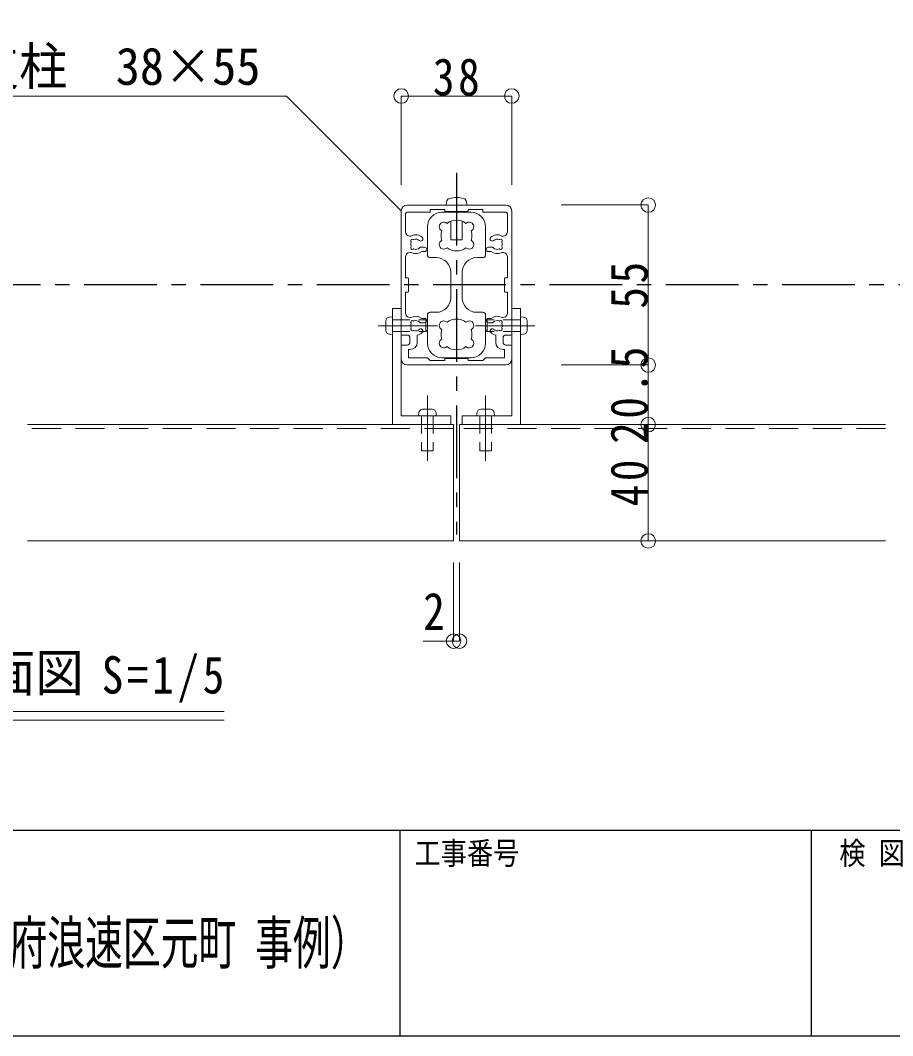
# Model space of a CAD drawing. Units: millimetres at full size, sheet at 1:5; some dimension numbers follow another scale. Extents: x -1050 to 1050, y -742 to 742.
# Drawn here: x 398 to 698, y -707.5 to -358.3 of the extents above; entities that cross this region are included whole.
import ezdxf
from ezdxf.enums import TextEntityAlignment as Align

# ---------------------------------------------------------------- set-up
doc = ezdxf.new("R2010")
doc.units = ezdxf.units.MM
doc.header["$LTSCALE"] = 5
for name, pattern in [('CHAIN1', [8, 5, -1, 1, -1]), ('DASHED1', [1.8, 1.2, -0.6]), ('DASHED2', [3, 2, -1])]:
    doc.linetypes.add(name, pattern=pattern)
doc.layers.add('0-0_通り芯', color=7, linetype='CHAIN1')
doc.layers.add('1-5_図枠1_1', color=7, linetype='Continuous')
for name, color, linetype, lineweight in [('0-3_寸法', 54, 'Continuous', 20), ('0-4_手摺部材', 92, 'Continuous', 20), ('0-5_手すり子', 12, 'Continuous', 20), ('0-9_文字', 3, 'Continuous', 20), ('0-A_支柱', 6, 'Continuous', 20), ('0-B_足元', 4, 'Continuous', 20)]:
    doc.layers.add(name, color=color, linetype=linetype, lineweight=lineweight)
doc.styles.add('ＭＳ ゴシック', font='')
doc.styles.add('ＭＳ 明朝', font='')
doc.styles.get('ＭＳ ゴシック').set_extended_font_data('MS Gothic')
doc.styles.get('ＭＳ 明朝').set_extended_font_data('MS Mincho')

# ---------------------------------------------------------------- blocks, each defined once
blk = doc.blocks.new('dimension_origin')
at = {"color": 0, "linetype": 'Continuous', "lineweight": -2}
blk.add_circle((0, 0), 1.25, dxfattribs=at)

msp = doc.modelspace()

# ---------------------------------------------------------------- linework, layer by layer
at = {"layer": '0-0_通り芯'}
for p, q in [((548.02, -410.714), (548.02, -535.082)), ((404.686, -449.293), (-177.305, -449.293)), ((964.987, -449.293), (404.686, -449.293))]:
    msp.add_line(p, q, dxfattribs=at)
at = {"layer": '0-3_寸法'}
for p, q in [((529.02, -414.793), (529.02, -384.293)), ((529.02, -384.293), (567.02, -384.293)), ((567.02, -414.793), (567.02, -384.293)), ((613.961, -421.76), (583.961, -421.76)), ((613.961, -421.793), (613.961, -476.826)), ((613.961, -476.793), (583.961, -476.793)), ((613.961, -476.826), (613.961, -497.326)), ((613.961, -497.326), (613.961, -537.326)), ((547.02, -544.763), (547.02, -571.793)), ((549.02, -544.763), (549.02, -571.793)), ((536.576, -571.793), (549.02, -571.793))]:
    msp.add_line(p, q, dxfattribs=at)
at = {"layer": '0-4_手摺部材'}
for p, q in [((526.02, -457.326), (529.02, -457.326)), ((526.02, -457.326), (526.02, -497.326)), ((570.02, -457.326), (567.02, -457.326)), ((570.02, -457.326), (570.02, -497.326)), ((524.943, -460.325), (526.02, -460.23)), ((571.097, -460.325), (570.02, -460.23)), ((523.745, -461.632), (523.745, -464.954)), ((537.52, -465.293), (537.52, -462.102)), ((538.02, -461.793), (537.77, -461.543)), ((558.02, -461.793), (558.27, -461.543)), ((558.52, -465.293), (558.52, -462.102)), ((572.295, -461.632), (572.295, -464.954)), ((524.943, -466.261), (526.02, -466.355)), ((536.444, -465.293), (537.52, -465.293)), ((538.02, -464.793), (537.52, -465.293)), ((558.02, -464.793), (558.52, -465.293)), ((559.597, -465.293), (558.52, -465.293)), ((571.097, -466.261), (570.02, -466.355)), ((536.359, -492.051), (539.681, -492.051)), ((559.681, -492.051), (556.359, -492.051)), ((535.052, -493.249), (534.958, -494.326)), ((540.988, -493.249), (541.083, -494.326)), ((555.052, -493.249), (554.958, -494.326)), ((560.988, -493.249), (561.083, -494.326))]:
    msp.add_line(p, q, dxfattribs=at)
at = {"layer": '0-4_手摺部材', "linetype": 'CHAIN1'}
for p, q in [((521.04, -463.293), (541.52, -463.293)), ((575, -463.293), (554.52, -463.293)), ((538.02, -487.346), (538.02, -509.826)), ((558.02, -487.346), (558.02, -509.826))]:
    msp.add_line(p, q, dxfattribs=at)
at = {"layer": '0-4_手摺部材', "linetype": 'DASHED1'}
for p, q in [((526.02, -461.293), (537.484, -461.293)), ((537.484, -461.293), (537.52, -461.293)), ((537.77, -461.543), (537.52, -461.293)), ((537.52, -462.102), (537.52, -461.293)), ((558.27, -461.543), (558.52, -461.293)), ((558.556, -461.293), (558.52, -461.293)), ((558.52, -462.102), (558.52, -461.293)), ((570.02, -461.293), (558.556, -461.293)), ((526.02, -465.293), (536.444, -465.293)), ((570.02, -465.293), (559.597, -465.293)), ((540.02, -494.326), (540.02, -506.326)), ((556.02, -494.326), (556.02, -506.326))]:
    msp.add_line(p, q, dxfattribs=at)
at = {"layer": '0-4_手摺部材'}
for points in [[(529.02, -457.326), (529.02, -494.326), (546.02, -494.326), (546.02, -497.326)], [(567.02, -457.326), (567.02, -494.326), (550.02, -494.326), (550.02, -497.326)]]:
    msp.add_lwpolyline(points, dxfattribs=at)
at = {"layer": '0-4_手摺部材', "linetype": 'DASHED1'}
for points in [[(536.02, -494.326), (536.02, -506.326), (540.02, -506.326)], [(560.02, -494.326), (560.02, -506.326), (556.02, -506.326)]]:
    msp.add_lwpolyline(points, dxfattribs=at)
at = {"layer": '0-4_手摺部材'}
for centre, start, end in [((525.058, -461.632), 95, 180), ((570.982, -461.632), 0, 85), ((525.058, -464.954), 180, 265), ((570.982, -464.954), 275, 360), ((536.359, -493.363), 90, 175), ((539.681, -493.363), 5, 90), ((556.359, -493.363), 90, 175), ((559.681, -493.363), 5, 90)]:
    msp.add_arc(centre, 1.312, start, end, dxfattribs=at)
at = {"layer": '0-5_手すり子'}
for p, q in [((400.52, -497.326), (547.02, -497.326)), ((547.02, -537.326), (547.02, -497.326)), ((549.02, -497.326), (549.02, -537.326)), ((549.02, -497.326), (695.52, -497.326)), ((547.02, -537.326), (400.52, -537.326)), ((695.52, -537.326), (549.02, -537.326))]:
    msp.add_line(p, q, dxfattribs=at)
at = {"layer": '0-5_手すり子', "linetype": 'DASHED2'}
for p, q in [((547.02, -498.626), (400.52, -498.626)), ((695.52, -498.626), (549.02, -498.626))]:
    msp.add_line(p, q, dxfattribs=at)
at = {"layer": '0-9_文字'}
for p, q in [((468.1, -595.939), (270.163, -595.939)), ((468.1, -598.939), (270.163, -598.939))]:
    msp.add_line(p, q, dxfattribs=at)
msp.add_lwpolyline([(529.02, -423.793), (489.52, -384.293), (380.97, -384.293)], dxfattribs=at)
at = {"layer": '0-A_支柱'}
for p, q in [((565.02, -421.793), (531.02, -421.793)), ((544.618, -420.674), (544.52, -421.793)), ((544.52, -421.793), (551.52, -421.793)), ((551.422, -420.674), (551.52, -421.793)), ((529.02, -423.793), (529.02, -466.193)), ((530.52, -430.985), (530.52, -424.793)), ((538.72, -424.293), (531.02, -424.293)), ((544.02, -423.293), (544.02, -423.743)), ((544.32, -424.043), (551.72, -424.043)), ((546.02, -424.043), (546.02, -424.293)), ((550.02, -424.293), (550.02, -424.043)), ((552.02, -423.293), (552.02, -423.743)), ((552.02, -423.293), (557.02, -423.293)), ((557.02, -423.993), (557.02, -423.293)), ((557.32, -424.293), (565.02, -424.293)), ((565.52, -430.985), (565.52, -424.793)), ((567.02, -466.193), (567.02, -423.793)), ((535.697, -436.293), (537.02, -436.293)), ((560.343, -436.293), (559.02, -436.293)), ((530.52, -446.793), (530.52, -439.601)), ((536.097, -437.793), (537.02, -437.793)), ((559.943, -437.793), (559.02, -437.793)), ((565.52, -446.793), (565.52, -439.601)), ((530.52, -446.793), (531.22, -446.793)), ((565.52, -446.793), (564.82, -446.793)), ((531.52, -447.093), (531.52, -451.493)), ((564.52, -447.093), (564.52, -451.493)), ((530.52, -451.793), (531.22, -451.793)), ((530.52, -458.985), (530.52, -451.793)), ((565.52, -451.793), (564.82, -451.793)), ((565.52, -458.985), (565.52, -451.793)), ((536.097, -460.793), (537.02, -460.793)), ((559.943, -460.793), (559.02, -460.793)), ((535.697, -462.293), (537.02, -462.293)), ((560.343, -462.293), (559.02, -462.293)), ((531.02, -466.493), (529.32, -466.493)), ((532.02, -468.993), (532.02, -467.493)), ((534.52, -468.993), (534.52, -466.504)), ((561.52, -468.993), (561.52, -466.504)), ((564.02, -468.993), (564.02, -467.493)), ((565.02, -466.493), (566.72, -466.493)), ((529.02, -470.293), (529.02, -474.793)), ((529.32, -469.993), (531.02, -469.993)), ((566.72, -469.993), (565.02, -469.993)), ((567.02, -474.793), (567.02, -470.293)), ((531.52, -471.493), (532.02, -471.493)), ((531.52, -474.293), (531.52, -471.493)), ((531.52, -474.293), (538.02, -474.293)), ((539.02, -475.293), (538.02, -474.293)), ((544.02, -475.293), (544.02, -474.843)), ((544.32, -474.543), (551.72, -474.543)), ((552.02, -475.293), (552.02, -474.843)), ((557.02, -475.293), (558.02, -474.293)), ((564.52, -474.293), (558.02, -474.293)), ((564.52, -471.493), (564.02, -471.493)), ((564.52, -474.293), (564.52, -471.493)), ((531.02, -476.793), (565.02, -476.793)), ((539.02, -475.293), (544.02, -475.293)), ((552.02, -475.293), (557.02, -475.293))]:
    msp.add_line(p, q, dxfattribs=at)
for points in [[(539.02, -423.993), (539.02, -423.293), (544.02, -423.293)], [(546.02, -427.385), (546.02, -433.793), (550.02, -433.793), (550.02, -427.385)]]:
    msp.add_lwpolyline(points, dxfattribs=at)
for centre, radius, start, end in [((531.02, -423.793), 2, 90, 180), ((545.913, -420.787), 1.3, 105.88085, 175), ((548.02, -428.193), 9, 74.11915, 105.88085), ((550.127, -420.787), 1.3, 5, 74.11915), ((565.02, -423.793), 2, 0, 90), ((531.02, -424.793), 0.5, 90, 180), ((538.72, -423.993), 0.3, 270, 360), ((544.32, -423.743), 0.3, 180, 270), ((551.72, -423.743), 0.3, 270, 360), ((557.32, -423.993), 0.3, 180, 270), ((565.02, -424.793), 0.5, 0, 90), ((532.02, -430.985), 1.5, 180, 294.90106), ((534.02, -435.293), 3.25, 47.4576, 114.90106), ((535.71, -433.451), 0.75, 227.4576, 47.4576), ((560.33, -433.451), 0.75, 132.5424, 312.5424), ((562.02, -435.293), 3.25, 65.09894, 132.5424), ((564.02, -430.985), 1.5, 245.09894, 360), ((534.02, -435.293), 1.75, 157.5799, 202.4201), ((532.783, -434.055), 0.5, 55.28656, 214.71344), ((532.783, -436.53), 0.5, 145.28656, 304.71344), ((532.125, -434.511), 0.3, 337.5799, 34.71344), ((532.125, -436.075), 0.3, 325.28656, 22.4201), ((533.238, -433.398), 0.3, 235.28656, 292.4201), ((534.02, -435.293), 1.75, 47.4576, 112.4201), ((534.02, -435.293), 1.75, 247.5799, 318.18969), ((535.697, -436.793), 0.5, 90, 138.18969), ((537.02, -437.043), 0.75, 270, 90), ((559.02, -437.043), 0.75, 90, 270), ((560.343, -436.793), 0.5, 41.81031, 90), ((562.02, -435.293), 1.75, 221.81031, 292.4201), ((562.02, -435.293), 1.75, 67.5799, 132.5424), ((562.802, -433.398), 0.3, 247.5799, 304.71344), ((563.257, -434.055), 0.5, 325.28656, 124.71344), ((563.257, -436.53), 0.5, 235.28656, 34.71344), ((563.915, -434.511), 0.3, 145.28656, 202.4201), ((563.915, -436.075), 0.3, 157.5799, 214.71344), ((562.02, -435.293), 1.75, 337.5799, 22.4201), ((532.02, -439.601), 1.5, 65.09894, 180), ((534.02, -435.293), 3.25, 245.09894, 309.71514), ((533.238, -437.188), 0.3, 67.5799, 124.71344), ((562.02, -435.293), 3.25, 230.28486, 294.90106), ((562.802, -437.188), 0.3, 55.28656, 112.4201), ((564.02, -439.601), 1.5, 0, 114.90106), ((531.22, -447.093), 0.3, 0, 90), ((564.82, -447.093), 0.3, 90, 180), ((531.22, -451.493), 0.3, 270, 360), ((564.82, -451.493), 0.3, 180, 270), ((532.02, -458.985), 1.5, 180, 294.90106), ((534.02, -463.293), 3.25, 50.28486, 114.90106), ((537.02, -461.543), 0.75, 270, 90), ((559.02, -461.543), 0.75, 90, 270), ((562.02, -463.293), 3.25, 65.09894, 129.71514), ((564.02, -458.985), 1.5, 245.09894, 360), ((534.02, -463.293), 1.75, 157.5799, 202.4201), ((532.783, -462.055), 0.5, 55.28656, 214.71344), ((532.783, -464.53), 0.5, 145.28656, 304.71344), ((532.125, -462.511), 0.3, 337.5799, 34.71344), ((532.125, -464.075), 0.3, 325.28656, 22.4201), ((533.238, -461.398), 0.3, 235.28656, 292.4201), ((534.02, -463.293), 1.75, 41.81031, 112.4201), ((535.71, -465.135), 0.75, 312.5424, 132.5424), ((535.697, -461.793), 0.5, 221.81031, 270), ((560.33, -465.135), 0.75, 47.4576, 227.4576), ((560.343, -461.793), 0.5, 270, 318.18969), ((562.02, -463.293), 1.75, 67.5799, 138.18969), ((562.802, -461.398), 0.3, 247.5799, 304.71344), ((563.257, -462.055), 0.5, 325.28656, 124.71344), ((563.257, -464.53), 0.5, 235.28656, 34.71344), ((563.915, -462.511), 0.3, 145.28656, 202.4201), ((563.915, -464.075), 0.3, 157.5799, 214.71344), ((562.02, -463.293), 1.75, 337.5799, 22.4201), ((529.32, -466.193), 0.3, 180, 270), ((531.02, -467.493), 1, 0, 90), ((533.238, -465.188), 0.3, 67.5799, 124.71344), ((534.02, -463.293), 1.75, 247.5799, 312.5424), ((534.02, -463.293), 3.25, 278.84988, 312.5424), ((562.02, -463.293), 3.25, 227.4576, 261.15012), ((562.02, -463.293), 1.75, 227.4576, 292.4201), ((562.802, -465.188), 0.3, 55.28656, 112.4201), ((565.02, -467.493), 1, 90, 180), ((566.72, -466.193), 0.3, 270, 360), ((529.32, -470.293), 0.3, 90, 180), ((531.02, -468.993), 1, 270, 360), ((532.02, -468.993), 2.5, 270, 360), ((564.02, -468.993), 2.5, 180, 270), ((565.02, -468.993), 1, 180, 270), ((566.72, -470.293), 0.3, 0, 90), ((531.02, -474.793), 2, 180, 270), ((544.32, -474.843), 0.3, 90, 180), ((551.72, -474.843), 0.3, 0, 90), ((565.02, -474.793), 2, 270, 360)]:
    msp.add_arc(centre, radius, start, end, dxfattribs=at)
at = {"layer": '0-B_足元'}
for p, q in [((543.02, -424.293), (553.02, -424.293)), ((538.02, -438.893), (538.02, -429.293)), ((558.02, -438.893), (558.02, -429.293)), ((541.02, -439.893), (539.02, -439.893)), ((555.02, -439.893), (557.02, -439.893)), ((546.02, -444.893), (546.02, -453.693)), ((550.02, -444.893), (550.02, -453.693)), ((538.02, -459.693), (538.02, -469.293)), ((541.02, -458.693), (539.02, -458.693)), ((555.02, -458.693), (557.02, -458.693)), ((558.02, -459.693), (558.02, -469.293)), ((543.02, -474.293), (553.02, -474.293))]:
    msp.add_line(p, q, dxfattribs=at)
for centre, radius, start, end in [((543.02, -429.293), 5, 90, 180), ((553.02, -429.293), 5, 0, 90), ((543.679, -429.253), 1.6, 46.3184, 243.6816), ((548.02, -432.293), 5.3, 52.3632, 127.6368), ((552.362, -429.253), 1.6, 296.3184, 133.6816), ((548.02, -432.293), 5.3, 162.3632, 197.6368), ((548.02, -432.293), 5.3, 342.3632, 17.6368), ((543.679, -435.333), 1.6, 116.3184, 313.6816), ((548.02, -432.293), 5.3, 232.36321, 307.63679), ((552.362, -435.333), 1.6, 226.3184, 63.6816), ((539.02, -438.893), 1, 180, 270), ((541.02, -444.893), 5, 0, 90), ((555.02, -444.893), 5, 90, 180), ((557.02, -438.893), 1, 270, 360), ((541.02, -453.693), 5, 270, 360), ((555.02, -453.693), 5, 180, 270), ((539.02, -459.693), 1, 90, 180), ((548.02, -466.293), 5.3, 52.36321, 127.63679), ((557.02, -459.693), 1, 0, 90), ((543.679, -463.253), 1.6, 46.3184, 243.6816), ((552.362, -463.253), 1.6, 296.3184, 133.6816), ((543.679, -469.333), 1.6, 116.3184, 313.6816), ((548.02, -466.293), 5.3, 162.3632, 197.6368), ((552.362, -469.333), 1.6, 226.3184, 63.6816), ((548.02, -466.293), 5.3, 342.3632, 17.6368), ((543.02, -469.293), 5, 180, 270), ((548.02, -466.293), 5.3, 232.3632, 307.6368), ((553.02, -469.293), 5, 270, 360)]:
    msp.add_arc(centre, radius, start, end, dxfattribs=at)
at = {"layer": '1-5_図枠1_1'}
for p, q in [((-990, -636.793), (990, -636.793)), ((528.535, -636.793), (528.535, -707.5)), ((669.949, -636.793), (669.949, -707.5))]:
    msp.add_line(p, q, dxfattribs=at)
msp.add_lwpolyline([(-990, 682.5), (-990, -707.5), (990, -707.5)], dxfattribs=at)

# ---------------------------------------------------------------- block references
at = {"layer": '0-3_寸法', "xscale": 2, "yscale": 2}
for p, rotation in [((529.02, -384.293), 180), ((613.961, -421.793), 90), ((613.961, -476.826), 270), ((613.961, -476.826), 90), ((613.961, -497.326), 270), ((613.961, -497.326), 90), ((613.961, -537.326), 270), ((547.02, -571.793), 180)]:
    msp.add_blockref('dimension_origin', p, dxfattribs=dict(at, rotation=rotation))
for p in [(567.02, -384.293), (549.02, -571.793)]:
    msp.add_blockref('dimension_origin', p, dxfattribs=at)

# ---------------------------------------------------------------- texts
at = {"layer": '0-3_寸法', "style": 'ＭＳ ゴシック', "width": 0.85}
msp.add_text('2', height=12.83, dxfattribs=at).set_placement((536.576, -571.793), align=Align.BOTTOM_LEFT)
at = {"layer": '0-3_寸法', "insert": (539.895, -384.293), "char_height": 12.83, "attachment_point": 7, "style": 'ＭＳ ゴシック'}
msp.add_mtext('\\T1.17;\\W0.85;38', dxfattribs=at)
at = {"layer": '0-3_寸法', "char_height": 12.83, "attachment_point": 7, "rotation": 90, "style": 'ＭＳ ゴシック'}
for s, insert in [('\\T1.17;\\W0.85;55', (613.961, -457.434)), ('\\T1.17;\\W0.85;20.5', (613.961, -503.951)), ('\\T1.17;\\W0.85;40', (613.961, -525.451))]:
    msp.add_mtext(s, dxfattribs=dict(at, insert=insert))
at = {"layer": '0-9_文字', "style": 'ＭＳ ゴシック', "width": 0.95}
for s, p in [('支柱\u300038×55', (380.97, -384.293)), ('ルーバー部横断面図', (270.163, -592.939))]:
    msp.add_text(s, height=12.83, dxfattribs=at).set_placement(p, align=Align.BOTTOM_LEFT)
at = {"layer": '0-9_文字', "insert": (426.017, -592.939), "char_height": 12.83, "attachment_point": 7, "style": 'ＭＳ ゴシック'}
msp.add_mtext('\\T1.17;\\W0.85;S=1/5', dxfattribs=at)
at = {"layer": '1-5_図枠1_1'}
for s, height, style, width, p in [('工事番号', 7.776, 'ＭＳ 明朝', 0.85, (533.585, -650.934)), ('検 図', 7.776, 'ＭＳ 明朝', 0.85, (679.663, -650.934)), ('NT120 スラットビュー+P型ルーバー（大阪府浪速区元町 事例）', 14.66, 'ＭＳ ゴシック', 0.65, (147.482, -687.248))]:
    msp.add_text(s, height=height, dxfattribs=dict(at, style=style, width=width)).set_placement(p, align=Align.BOTTOM_LEFT)

doc.saveas('drawing.dxf')
